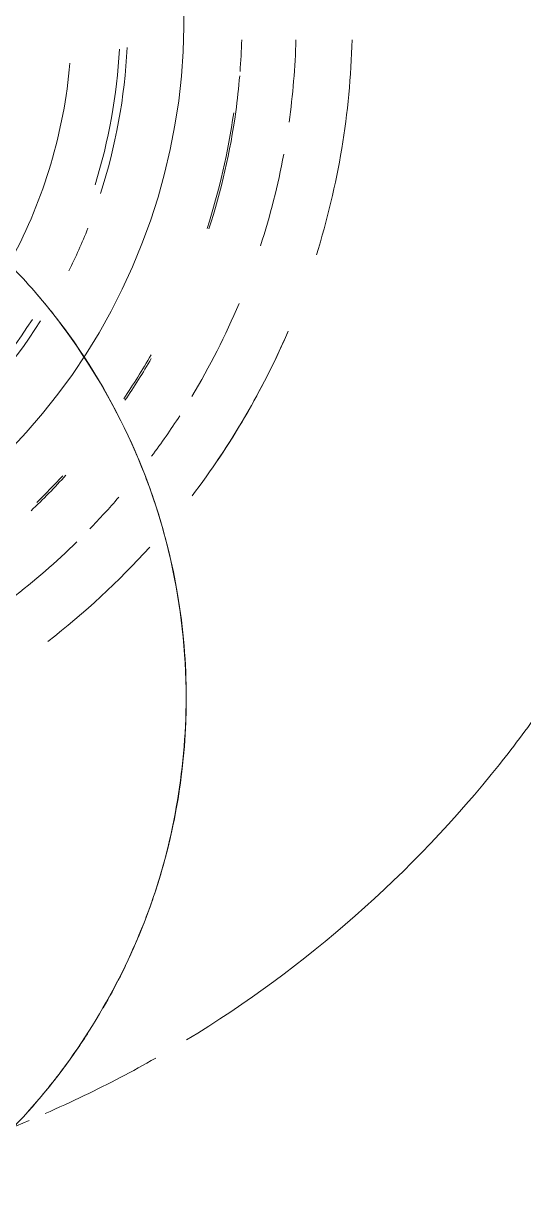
# Model space of a CAD drawing. Header units: millimetres. Extents: x -4000 to 187956, y -58990 to 162485.
# Drawn here: x 996.23 to 1016.4, y 74101.05 to 74148.47 of the extents above; entities that cross this region are included whole.
import ezdxf

# ---------------------------------------------------------------- set-up
doc = ezdxf.new("R2010")
doc.units = ezdxf.units.MM
doc.layers.add('A-FLOR-PATT', color=8, linetype='Continuous', lineweight=13)
doc.layers.add('P-SANR-FIXT', color=6, linetype='Continuous', lineweight=9)

# ---------------------------------------------------------------- blocks, each defined once
blk = doc.blocks.new('C307 - C307-496757-0_000')
at = {"layer": 'P-SANR-FIXT', "color": 50}
for p, q in [((-17.866, -132.648), (-18.546, -133.376)), ((-17.866, -132.648), (-18.546, -133.376)), ((-18.546, -133.376), (-19.196, -134.131)), ((-18.546, -133.376), (-19.196, -134.131)), ((-20.403, -135.716), (-20.957, -136.543)), ((-20.403, -135.716), (-20.957, -136.543)), ((-22.418, -139.149), (-22.834, -140.054)), ((-22.834, -140.054), (-23.213, -140.975)), ((-22.834, -140.054), (-23.213, -140.975)), ((-23.213, -140.975), (-23.555, -141.911)), ((-23.213, -140.975), (-23.555, -141.911)), ((-23.555, -141.911), (-23.86, -142.859)), ((-23.86, -142.859), (-24.126, -143.819)), ((-24.126, -143.819), (-24.354, -144.789)), ((-24.354, -144.789), (-24.543, -145.767)), ((-24.354, -144.789), (-24.543, -145.767)), ((-24.543, -145.767), (-24.693, -146.752)), ((-24.693, -146.752), (-24.803, -147.742)), ((-24.803, -147.742), (-24.874, -148.735)), ((-24.803, -147.742), (-24.874, -148.735)), ((-24.874, -148.735), (-24.904, -149.731)), ((-24.874, -148.735), (-24.904, -149.731)), ((-24.904, -149.731), (-24.895, -150.727)), ((-24.904, -149.731), (-24.895, -150.727))]:
    blk.add_line(p, q, dxfattribs=at)
at = {"layer": 'P-SANR-FIXT', "color": 50, "flags": 128}
for points in [[(-19.196, -134.131), (-19.815, -134.912), (-20.403, -135.716)], [(-19.196, -134.131), (-19.815, -134.912), (-20.403, -135.716)], [(-20.957, -136.543), (-21.479, -137.392), (-21.966, -138.261), (-22.418, -139.149)], [(-20.957, -136.543), (-21.479, -137.392), (-21.966, -138.261)], [(-21.966, -138.261), (-22.418, -139.149), (-22.834, -140.054)], [(-23.555, -141.911), (-23.86, -142.859), (-24.126, -143.819), (-24.354, -144.789)], [(-24.543, -145.767), (-24.693, -146.752), (-24.803, -147.742)]]:
    blk.add_lwpolyline(points, dxfattribs=at)
at = {"layer": 'P-SANR-FIXT', "color": 254}
for centre, radius, start, end in [((0, -150), 48.136, 102.2618, 112.8013), ((0, -150), 48.136, 113.6425, 115.7143), ((0, -150), 48.136, 115.7143, 119.5859), ((0, -122.671), 25, 143.2965, 147.4534), ((0, -150), 48.136, 121.3087, 141.4286), ((0, -122.671), 25, 150, 156.656), ((0, -122.671), 25, 161.9532, 165), ((0, -122.671), 25, 165, 180), ((0, -150), 48.136, 141.4286, 145.0056), ((0, -122.671), 25, 180, 189.6301)]:
    blk.add_arc(centre, radius, start, end, dxfattribs=at)
at = {"layer": 'P-SANR-FIXT', "color": 253}
for start, end in [(138.0053, 143.2965), (156.656, 161.9532), (189.6301, 198.0468), (203.344, 216.7035)]:
    blk.add_arc((0, -122.671), 25, start, end, dxfattribs=at)
at = {"layer": 'P-SANR-FIXT', "color": 50}
for radius, start, end in [(31.698, 127.7736, 137.9096), (31.698, 127.7736, 137.9096), (29.434, 127.5574, 134.3878), (29.434, 135.8053, 139.1771), (27.248, 133.4417, 137.675), (31.698, 142.7503, 156.6794), (27.17, 134.2785, 137.4504), (31.698, 145.9547, 156.6794), (29.434, 143.3067, 147.178), (22.642, 130.8347, 147.6173), (22.332, 130.8796, 147.2978), (27.248, 145.7597, 149.9594), (29.434, 148.9729, 157.167), (27.17, 145.8119, 150.2147), (22.642, 153.4769, 158.2422), (22.642, 153.4769, 158.2422), (22.642, 153.4769, 158.2422), (20.377, 151.7472, 175.0999), (31.698, 162.6206, 178.5684), (31.698, 162.6206, 178.5684), (29.434, 162, 169.409), (27.248, 162, 172.2061), (27.17, 162, 172.1048), (22.642, 162, 177.2016), (22.642, 162, 177.2016), (22.642, 162, 177.2016), (22.332, 162.695, 176.9824), (29.434, 171.9598, 178.4583), (27.248, 172.2061, 175.2789), (27.248, 175.6297, 178.3346)]:
    blk.add_arc((0, -150), radius, start, end, dxfattribs=at)
at = {"layer": 'P-SANR-FIXT', "color": 250}
for start, end in [(198.0468, 203.344), (216.7035, 220.8862)]:
    blk.add_arc((0, -122.671), 25, start, end, dxfattribs=at)
at = {"layer": 'P-SANR-FIXT', "color": 253}
blk.add_open_spline([(-19.145, -106.594), (-18.213, -105.484), (-16.812, -104.095), (-15.267, -102.874), (-14.852, -102.566)], degree=3, knots=[0.22222222, 0.22222222, 0.22222222, 0.22222222, 0.27777778, 0.29757424, 0.29757424, 0.29757424, 0.29757424], dxfattribs=at)
at = {"layer": 'P-SANR-FIXT', "color": 250}
blk.add_open_spline([(-25, -122.671), (-24.982, -121.156), (-24.709, -118.208), (-23.619, -114.084), (-21.738, -110.097), (-20.077, -107.705), (-19.145, -106.594)], degree=3, dxfattribs=at)
blk.add_open_spline([(25, -122.671), (24.982, -124.186), (24.708, -127.134), (23.619, -131.257), (21.742, -135.24), (19.255, -138.824), (16.151, -141.901), (12.582, -144.429), (8.609, -146.261), (4.893, -147.279), (1.673, -147.656), (-2.042, -147.697), (-6.476, -147.021), (-10.84, -145.322), (-13.9, -143.508), (-16.1, -141.852), (-18.112, -139.973), (-20.426, -137.277), (-23.824, -131.682), (-24.956, -126.458), (-25, -122.671)], degree=3, knots=[0, 0, 0, 0, 0.055556, 0.111111, 0.166667, 0.222222, 0.277778, 0.333333, 0.388889, 0.444444, 0.479167, 0.513889, 0.583333, 0.652778, 0.6875, 0.722222, 0.756944, 0.791667, 0.861111, 1, 1, 1, 1], dxfattribs=at)
blk = doc.blocks.new('C307 - C307-V844-0_000')
at = {"layer": 'P-SANR-FIXT', "color": 50}
for p, q in [((-17.866, -132.648), (-18.546, -133.376)), ((-17.866, -132.648), (-18.546, -133.376)), ((-18.546, -133.376), (-19.196, -134.131)), ((-18.546, -133.376), (-19.196, -134.131)), ((-19.196, -134.131), (-19.815, -134.912)), ((-19.196, -134.131), (-19.815, -134.912)), ((-19.815, -134.912), (-20.403, -135.716)), ((-19.815, -134.912), (-20.403, -135.716)), ((-20.403, -135.716), (-20.957, -136.543)), ((-20.403, -135.716), (-20.957, -136.543)), ((-20.957, -136.543), (-21.479, -137.392)), ((-20.957, -136.543), (-21.479, -137.392)), ((-21.479, -137.392), (-21.966, -138.261)), ((-21.479, -137.392), (-21.966, -138.261)), ((-21.966, -138.261), (-22.418, -139.149)), ((-21.966, -138.261), (-22.418, -139.149)), ((-22.418, -139.149), (-22.834, -140.054)), ((-22.418, -139.149), (-22.834, -140.054)), ((-22.834, -140.054), (-23.213, -140.975)), ((-22.834, -140.054), (-23.213, -140.975)), ((-23.213, -140.975), (-23.555, -141.911)), ((-23.213, -140.975), (-23.555, -141.911)), ((-23.555, -141.911), (-23.86, -142.859)), ((-23.555, -141.911), (-23.86, -142.859)), ((-23.86, -142.859), (-24.126, -143.819)), ((-23.86, -142.859), (-24.126, -143.819)), ((-24.126, -143.819), (-24.354, -144.789)), ((-24.126, -143.819), (-24.354, -144.789)), ((-24.354, -144.789), (-24.543, -145.767)), ((-24.354, -144.789), (-24.543, -145.767)), ((-24.543, -145.767), (-24.693, -146.752)), ((-24.543, -145.767), (-24.693, -146.752)), ((-24.693, -146.752), (-24.803, -147.742)), ((-24.693, -146.752), (-24.803, -147.742)), ((-24.803, -147.742), (-24.874, -148.735)), ((-24.803, -147.742), (-24.874, -148.735)), ((-24.874, -148.735), (-24.904, -149.731)), ((-24.874, -148.735), (-24.904, -149.731)), ((-24.904, -149.731), (-24.895, -150.727)), ((-24.904, -149.731), (-24.895, -150.727))]:
    blk.add_line(p, q, dxfattribs=at)
at = {"layer": 'P-SANR-FIXT', "color": 254}
for centre, radius, start, end in [((0, -150), 48.136, 102.2618, 112.8013), ((0, -150), 48.136, 113.6425, 115.7143), ((0, -150), 48.136, 115.7143, 119.5859), ((0, -122.671), 25, 143.2965, 147.4534), ((0, -150), 48.136, 121.3087, 141.4286), ((0, -122.671), 25, 150, 156.656), ((0, -122.671), 25, 161.9532, 180), ((0, -150), 48.136, 141.4286, 145.0056), ((0, -122.671), 25, 180, 189.6301)]:
    blk.add_arc(centre, radius, start, end, dxfattribs=at)
at = {"layer": 'P-SANR-FIXT', "color": 253}
for start, end in [(138.0053, 143.2965), (156.656, 161.9532), (189.6301, 198.0468), (203.344, 216.7035)]:
    blk.add_arc((0, -122.671), 25, start, end, dxfattribs=at)
at = {"layer": 'P-SANR-FIXT', "color": 50}
for radius, start, end in [(31.698, 127.7736, 137.9096), (31.698, 127.7736, 137.9096), (29.434, 127.5574, 134.3878), (29.434, 135.8053, 139.1771), (27.248, 133.4417, 137.675), (31.698, 142.7503, 156.6794), (27.17, 134.2785, 137.4504), (31.698, 145.9547, 156.6794), (29.434, 143.3067, 147.178), (22.642, 130.8347, 147.6173), (22.332, 130.8796, 147.2978), (27.248, 145.7597, 149.9594), (29.434, 148.9729, 157.167), (27.17, 145.8119, 150.2147), (22.642, 153.4769, 158.2422), (22.642, 153.4769, 158.2422), (22.642, 153.4769, 158.2422), (20.377, 151.7472, 175.0999), (31.698, 162.6206, 178.5684), (31.698, 162.6206, 178.5684), (29.434, 162, 169.409), (27.248, 162, 172.2061), (27.17, 162, 172.1048), (22.642, 162, 177.2016), (22.642, 162, 177.2016), (22.642, 162, 177.2016), (22.332, 162.695, 176.9824), (29.434, 171.9598, 178.4583), (27.248, 172.2061, 175.2789), (27.248, 175.6297, 178.3346)]:
    blk.add_arc((0, -150), radius, start, end, dxfattribs=at)
at = {"layer": 'P-SANR-FIXT', "color": 250}
for start, end in [(198.0468, 203.344), (216.7035, 220.8862)]:
    blk.add_arc((0, -122.671), 25, start, end, dxfattribs=at)
at = {"layer": 'P-SANR-FIXT', "color": 253}
blk.add_open_spline([(-19.145, -106.594), (-18.213, -105.484), (-16.812, -104.095), (-15.267, -102.874), (-14.852, -102.566)], degree=3, knots=[0.22222222, 0.22222222, 0.22222222, 0.22222222, 0.27777778, 0.29757424, 0.29757424, 0.29757424, 0.29757424], dxfattribs=at)
at = {"layer": 'P-SANR-FIXT', "color": 250}
blk.add_open_spline([(-25, -122.671), (-24.982, -121.156), (-24.709, -118.208), (-23.619, -114.084), (-21.738, -110.097), (-20.077, -107.705), (-19.145, -106.594)], degree=3, dxfattribs=at)
blk.add_open_spline([(25, -122.671), (24.982, -124.186), (24.708, -127.134), (23.619, -131.257), (21.742, -135.24), (19.255, -138.824), (16.151, -141.901), (12.582, -144.429), (8.609, -146.261), (4.893, -147.279), (1.673, -147.656), (-2.042, -147.697), (-6.476, -147.021), (-10.84, -145.322), (-13.9, -143.508), (-16.1, -141.852), (-18.112, -139.973), (-20.426, -137.277), (-23.824, -131.682), (-24.956, -126.458), (-25, -122.671)], degree=3, knots=[0, 0, 0, 0, 0.055556, 0.111111, 0.166667, 0.222222, 0.277778, 0.333333, 0.388889, 0.444444, 0.479167, 0.513889, 0.583333, 0.652778, 0.6875, 0.722222, 0.756944, 0.791667, 0.861111, 1, 1, 1, 1], dxfattribs=at)
blk = doc.blocks.new('CMF2_NHAXUONG_A_rvt-1-0_000')
at = {"layer": 'A-FLOR-PATT', "lineweight": 9}
h = blk.add_hatch(dxfattribs=at)
h.set_pattern_fill('FP_25', color=252, style=0, pattern_type=2)
h.set_pattern_definition([(89.998, (160159.3, 137898.8), (-600, 0.021), []), (179.998, (160159.3, 137898.8), (-0.021, -600), [])])
h.paths.add_polyline_path([(154749.885, 498.905), (160009.361, 498.905), (160009.253, 1898.495), (156700.319, 1898.502), (156700.429, 1498.542), (156600.36, 1498.542), (156600.355, 2298.535), (158059.007, 2298.535), (158058.95, 5748.613), (156099.885, 5748.433), (156099.885, 4399.903), (155999.885, 4399.903), (155999.885, 5748.487), (154749.885, 5748.543), (154749.885, 751.936)])
h.paths.add_polyline_path([(160209.304, 1748.67), (165509.359, 1749.398), (165509.051, 3698.263), (162659.146, 3698.263), (162659.146, 3548.445), (162459.146, 3548.445), (162459.145, 4948.703), (161059.263, 4948.825), (161059.26, 4898.283), (160209.362, 4898.913), (160209.254, 3698.445), (160859.147, 3698.445), (160859.147, 3498.445), (160209.147, 3498.445), (160209.289, 1919.983)])
h.paths.add_polyline_path([(158997.487, 2198.535), (159409.364, 2198.535), (159409.364, 3498.619), (158258.791, 3498.619), (158258.791, 2198.535), (158714.043, 2198.535)])
h.paths.add_polyline_path([(159280.912, 3698.445), (160009.147, 3698.445), (160009.147, 4898.728), (159959.048, 4898.641), (159959.853, 5848.631), (158258.554, 5848.622), (158258.554, 3698.445)])
h.paths.add_polyline_path([(83409.046, 5348.514), (85559.046, 5348.514), (85559.046, 6948.514), (83409.046, 6948.514), (83409.046, 5424.086)])
h.paths.add_polyline_path([(83209.258, 5348.602), (83209.258, 10108.828), (82009.258, 10108.828), (82009.258, 8808.828), (80984.258, 8808.828), (80984.046, 7248.514), (82234.046, 7248.514), (82234.046, 5348.602)])
h.paths.add_polyline_path([(80485.393, 6361.014), (80784.258, 6361.014), (80784.258, 8808.828), (79759.258, 8808.828), (79759.258, 10108.828), (78559.258, 10108.828), (78559.258, 6361.014), (79918.524, 6361.014)])
h.paths.add_polyline_path([(79959.258, 9008.828), (81809.258, 9008.828), (81809.258, 10208.828), (79959.258, 10208.828), (79959.258, 10096.236)])
h.paths.add_polyline_path([(5374.563, 15998.65), (5859.046, 15998.65), (5859.046, 18498.577), (509.048, 18498.577), (509.048, 17048.643), (4299.776, 17048.643), (4299.776, 15998.65), (5091.129, 15998.65)])
h.paths.add_polyline_path([(4409.041, 18698.577), (5959.046, 18698.577), (5959.046, 20998.578), (4409.041, 20998.578), (4409.041, 19440.536)])
h.paths.add_polyline_path([(509.048, 21198.577), (5859.046, 21198.578), (5859.046, 24898.283), (3969.26, 24898.283), (3969.26, 22848.578), (4609.26, 22848.578), (4609.26, 22743.94), (3769.26, 22743.94), (3769.26, 24698.746), (509.048, 24698.746), (509.048, 22798.578), (2129.26, 22798.578), (2129.26, 23198.57), (2229.26, 23198.57), (2229.26, 22398.578), (509.048, 22398.578), (509.048, 21776.61)])
h.paths.add_polyline_path([(4249.784, 73948.537), (5800.212, 73948.647), (5800.212, 76398.641), (4359.046, 76398.641), (4359.046, 76098.597), (509.26, 76098.685), (509.26, 73998.606), (4159.048, 73998.606), (4159.048, 74648.65), (4249.784, 74648.65), (4249.784, 74338.296)])
h.paths.add_polyline_path([(161750.212, 73948.538), (161750.212, 74640.013), (161850.206, 74640.013), (161850.309, 73998.606), (165509.368, 73998.694), (165509.368, 76098.685), (161659.474, 76098.597), (161659.474, 76398.641), (160200, 76398.641), (160200, 73948.649), (161548.409, 73948.552)])
h.paths.add_polyline_path([(161548.409, 76598.641), (161659.046, 76598.641), (161659.046, 78298.641), (160209.046, 78298.641), (160209.046, 76598.641)])
h.paths.add_polyline_path([(5091.129, 76598.641), (5809.477, 76598.641), (5809.477, 78298.641), (4359.477, 78298.641), (4359.477, 76598.641)])
h.paths.add_polyline_path([(160199.739, 78498.639), (161659.315, 78498.663), (161659.633, 78798.619), (165509.581, 78798.685), (165509.051, 80348.641), (161859.474, 80348.641), (161859.474, 80048.65), (161750, 80048.65), (161750, 80948.673), (160200.166, 80948.253), (160200.032, 80178.483)])
h.paths.add_polyline_path([(5709.477, 78498.641), (5709.477, 80948.283), (4249.997, 80948.283), (4249.997, 80299.284), (4149.786, 80299.284), (4149.786, 80348.641), (509.26, 80348.641), (508.939, 78798.685), (4159.156, 78798.597), (4159.477, 78498.641), (5091.129, 78498.641)])
h.paths.add_polyline_path([(86109.472, 132101.223), (86109.472, 133323.816), (84609.472, 133323.816), (84609.472, 132101.223)])
h.paths.add_polyline_path([(83259.472, 132200.855), (84409.472, 132200.855), (84409.472, 133523.816), (85259.472, 133523.816), (85259.26, 134848.409), (83259.472, 134848.409), (83259.472, 132740.168)])
h.paths.add_polyline_path([(87459.258, 132201.223), (87459.258, 134848.593), (85459.472, 134848.226), (85459.472, 133523.816), (86309.472, 133526.053), (86309.472, 132201.223), (86721.014, 132201.223)])
h.paths.add_polyline_path([(11209.154, 135098.741), (11209.049, 140698.728), (6109.258, 140698.728), (6109.258, 139698.738), (6059.047, 139698.738), (6059.045, 139098.68), (9550.261, 139098.701), (9550.258, 139498.686), (9650.258, 139498.686), (9650.263, 138698.694), (7959.614, 138698.694), (7959.613, 135098.747), (9859.048, 135098.754), (9859.048, 137148.744), (9259.048, 137148.744), (9259.048, 137348.744), (10059.048, 137348.744), (10059.048, 135098.753), (10759.871, 135098.746)])
h.paths.add_polyline_path([(156349.859, 135098.753), (156349.859, 136499.688), (156449.859, 136499.688), (156449.859, 135098.767), (158059.118, 135098.85), (158059.118, 138698.694), (156349.853, 138698.694), (156349.857, 139498.686), (156449.858, 139498.686), (156449.854, 139098.701), (159959.683, 139098.68), (159959.683, 140698.816), (154809.154, 140698.637), (154808.945, 135098.753)])
h.paths.add_polyline_path([(162549.789, 135998.603), (162549.79, 137398.747), (162659.049, 137398.747), (162659.049, 137248.798), (165509.378, 137248.816), (165509.632, 139448.496), (160159.474, 139448.496), (160159.474, 137398.747), (160750.212, 137398.747), (160750.212, 137298.747), (160149.79, 137298.747), (160149.79, 135998.826), (161548.409, 135998.696)])
h.paths.add_polyline_path([(3449.788, 135998.671), (5900.212, 135998.739), (5900.212, 137297.569), (5248.629, 137297.569), (5248.629, 137398.747), (5859.046, 137398.747), (5859.046, 139448.732), (509.359, 139448.732), (509.361, 137248.773), (3449.787, 137249.905), (3449.788, 136244.28)])
h.paths.add_polyline_path([(6059.046, 137398.747), (7159.62, 137398.747), (7159.62, 138698.694), (6059.046, 138698.694), (6059.046, 137412.318)])
h.paths.add_polyline_path([(158858.919, 137398.747), (159959.05, 137398.747), (159959.05, 138698.694), (158858.919, 138698.694), (158858.919, 137412.318)])
at = {"layer": 'P-SANR-FIXT', "color": 250, "lineweight": 9, "rotation": 180.0003356948516}
for name in ['C307 - C307-496757-0_000', 'C307 - C307-V844-0_000']:
    blk.add_blockref(name, (977.795, 73998.608), dxfattribs=at)

msp = doc.modelspace()

# ---------------------------------------------------------------- block references
at = {"lineweight": 5}
msp.add_blockref('CMF2_NHAXUONG_A_rvt-1-0_000', (0, 0), dxfattribs=at)

doc.saveas('drawing.dxf')
